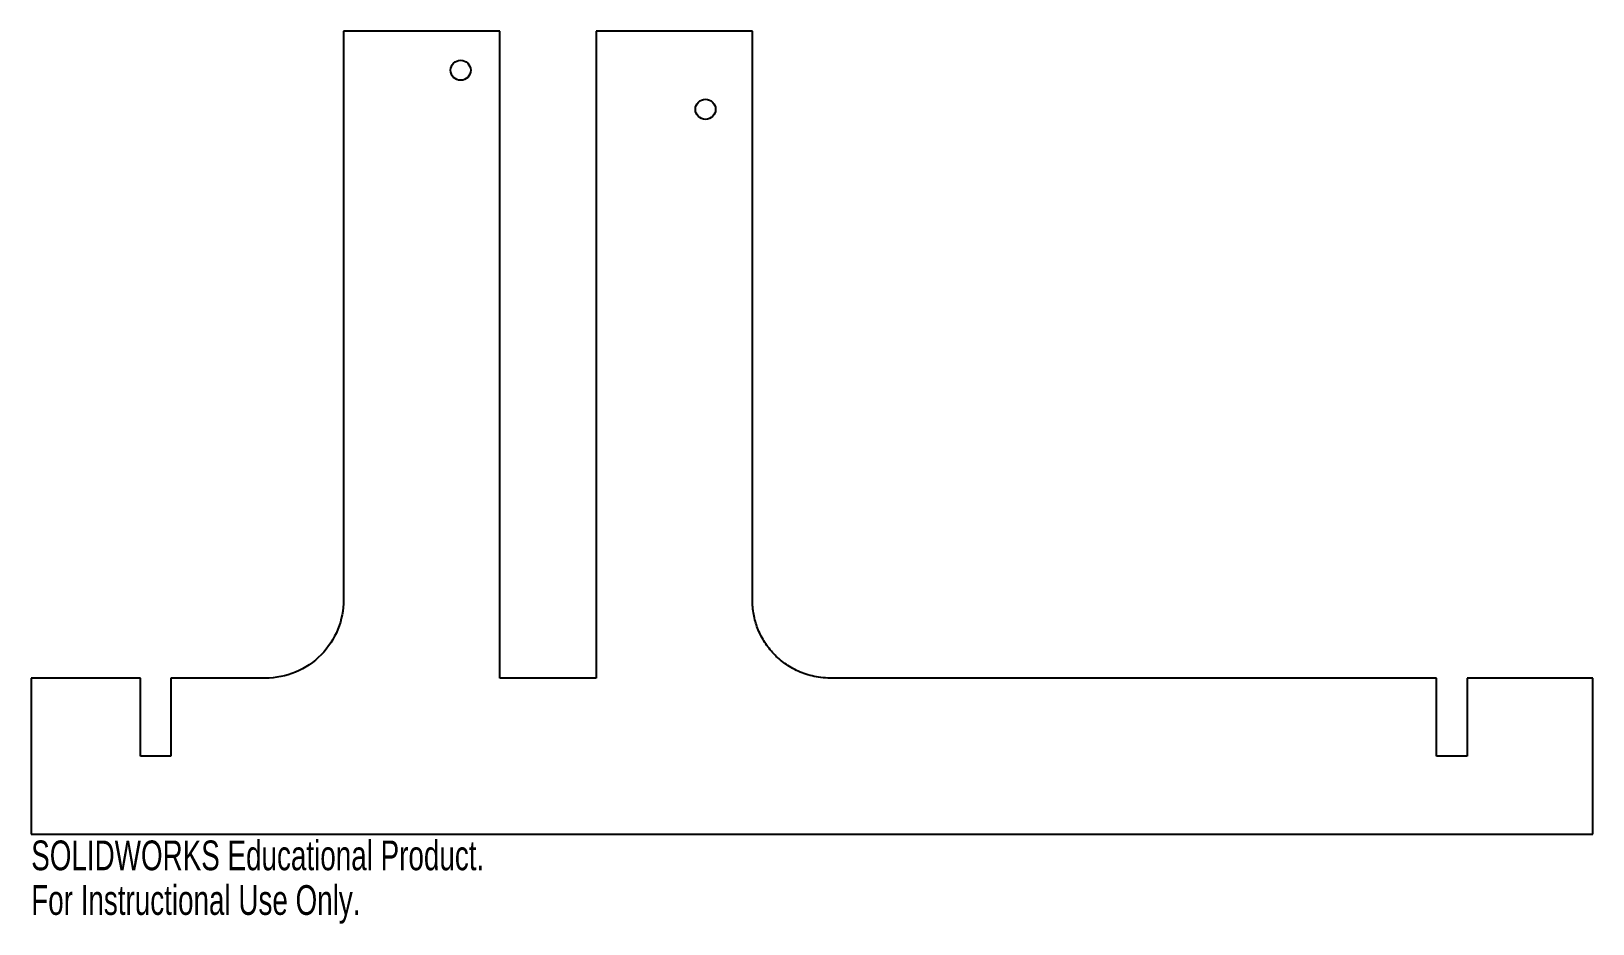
# Model space of a CAD drawing. Header units: inches. Extents: x -5 to 5, y -0.6 to 5.1.
import ezdxf

# ---------------------------------------------------------------- set-up
doc = ezdxf.new("R2010")
doc.units = ezdxf.units.IN
doc.header["$MEASUREMENT"] = 0
doc.styles.add('SLDTEXTSTYLE0', font='TXT', dxfattribs={"width": 0.7})

msp = doc.modelspace()

# ---------------------------------------------------------------- linework, layer by layer
at = {"color": 7, "linetype": 'Continuous', "lineweight": 25}
for p, q in [((-2, 5.143), (-3, 5.143)), ((-2, 1), (-2, 5.143)), ((-0.382, 5.143), (-1.382, 5.143)), ((-1.382, 5.143), (-1.382, 1)), ((-5, 1), (-5, 0)), ((-4.3, 0.5), (-4.3, 1)), ((-4.105, 1), (-4.105, 0.5)), ((-1.382, 1), (-2, 1)), ((4, 0.5), (4, 1)), ((4.195, 1), (4.195, 0.5)), ((5, 0), (5, 1)), ((-4.105, 0.5), (-4.3, 0.5)), ((4.195, 0.5), (4, 0.5)), ((-5, 0), (5, 0))]:
    msp.add_line(p, q, dxfattribs=at)
for centre in [(-2.25, 4.893), (-0.682, 4.643)]:
    msp.add_circle(centre, 0.0643, dxfattribs=at)
for points, knots in [([(-3, 5.143), (-3, 4.836), (-3, 4.226), (-3, 3.319), (-3, 2.414), (-3, 1.806), (-3, 1.437), (-3.024, 1.309), (-3.134, 1.14), (-3.302, 1.026), (-3.435, 1), (-3.625, 1), (-3.827, 1), (-4.029, 1), (-4.105, 1)], [0, 0, 0, 0, 0.156429, 0.312858, 0.469287, 0.625716, 0.625716, 0.657861, 0.690006, 0.722151, 0.754297, 0.754297, 0.815722, 0.852581, 0.852581, 0.852581, 0.852581]), ([(4, 1), (3.965, 1), (3.537, 1), (2.659, 1), (1.332, 1), (0.505, 1), (0.075, 1), (-0.002, 1.011), (-0.102, 1.047), (-0.186, 1.099), (-0.255, 1.163), (-0.31, 1.237), (-0.351, 1.319), (-0.376, 1.407), (-0.382, 1.469), (-0.382, 1.806), (-0.382, 2.39), (-0.382, 3.245), (-0.382, 4.129), (-0.382, 4.775), (-0.382, 5.143)], [0, 0, 0, 0, 0.009814, 0.118869, 0.227925, 0.33698, 0.33698, 0.348998, 0.361016, 0.373034, 0.385052, 0.39707, 0.409088, 0.421106, 0.433124, 0.433124, 0.550033, 0.666942, 0.78385, 0.900759, 0.900759, 0.900759, 0.900759]), ([(-4.3, 1), (-4.411, 1), (-4.648, 1), (-4.879, 1), (-5, 1)], [0, 0, 0, 0, 0.054341, 0.115767, 0.115767, 0.115767, 0.115767])]:
    msp.add_open_spline(points, degree=3, knots=knots, dxfattribs=at)
msp.add_open_spline([(5, 1), (4.746, 1), (4.478, 1), (4.195, 1)], degree=3, dxfattribs=at)

# ---------------------------------------------------------------- texts
at = {"color": 7, "linetype": 'Continuous', "char_height": 0.1903, "attachment_point": 1, "style": 'SLDTEXTSTYLE0'}
for s, insert in [('SOLIDWORKS Educational Product.', (-5, -0.04)), ('For Instructional Use Only.', (-5, -0.326))]:
    msp.add_mtext(s, dxfattribs=dict(at, insert=insert))

doc.saveas('drawing.dxf')
